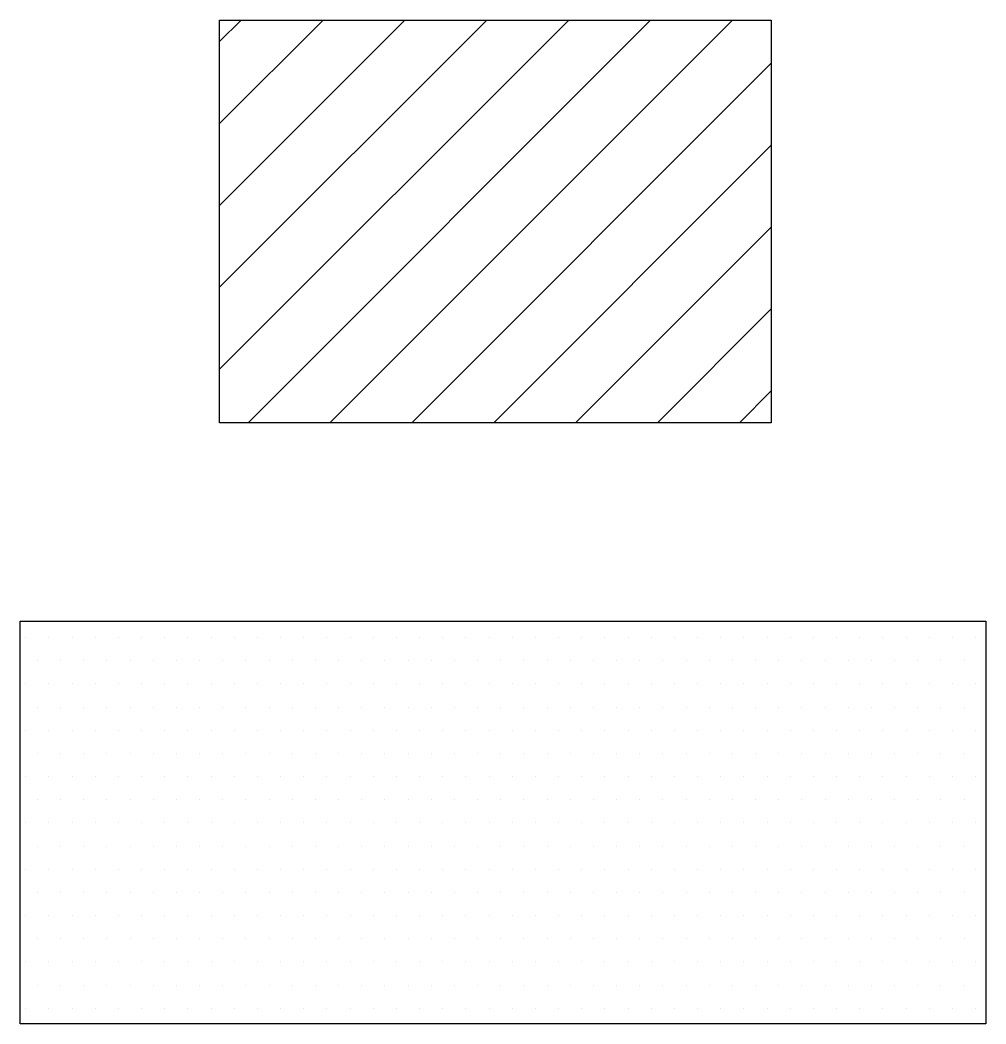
# Model space of a CAD drawing. Header units: inches. Extents: x 47316 to 59086, y 3141 to 11743.
# Drawn here: x 50320.83 to 50341.67, y 11320.53 to 11342.2 of the extents above; entities that cross this region are included whole.
import ezdxf

# ---------------------------------------------------------------- set-up
doc = ezdxf.new("R2010")
doc.units = ezdxf.units.IN
doc.header["$MEASUREMENT"] = 0

msp = doc.modelspace()

# ---------------------------------------------------------------- linework, layer by layer
at = {"color": 0}
for p, q in [((50332.671, 11342.196), (50325.136, 11334.66)), ((50330.904, 11342.196), (50325.136, 11336.428)), ((50329.136, 11342.196), (50325.136, 11338.196)), ((50327.368, 11342.196), (50325.136, 11339.964)), ((50325.6, 11342.196), (50325.136, 11341.731)), ((50325.136, 11333.506), (50325.136, 11342.196)), ((50325.136, 11342.196), (50337.043, 11342.196)), ((50334.439, 11342.196), (50325.749, 11333.506)), ((50336.207, 11342.196), (50327.517, 11333.506)), ((50337.043, 11342.196), (50337.043, 11333.506)), ((50337.043, 11341.264), (50329.285, 11333.506)), ((50337.043, 11339.496), (50331.052, 11333.506)), ((50337.043, 11337.729), (50332.82, 11333.506)), ((50337.043, 11335.961), (50334.588, 11333.506)), ((50337.043, 11334.193), (50336.356, 11333.506)), ((50337.043, 11333.506), (50325.136, 11333.506)), ((50320.83, 11320.529), (50320.83, 11329.219)), ((50320.83, 11329.219), (50341.675, 11329.219)), ((50341.675, 11329.219), (50341.675, 11320.529)), ((50320.953, 11328.869), (50320.953, 11328.869)), ((50321.453, 11328.869), (50321.453, 11328.869)), ((50321.953, 11328.869), (50321.953, 11328.869)), ((50322.453, 11328.869), (50322.453, 11328.869)), ((50322.953, 11328.869), (50322.953, 11328.869)), ((50323.453, 11328.869), (50323.453, 11328.869)), ((50323.953, 11328.869), (50323.953, 11328.869)), ((50324.453, 11328.869), (50324.453, 11328.869)), ((50324.953, 11328.869), (50324.953, 11328.869)), ((50325.453, 11328.869), (50325.453, 11328.869)), ((50325.953, 11328.869), (50325.953, 11328.869)), ((50326.453, 11328.869), (50326.453, 11328.869)), ((50326.953, 11328.869), (50326.953, 11328.869)), ((50327.453, 11328.869), (50327.453, 11328.869)), ((50327.953, 11328.869), (50327.953, 11328.869)), ((50328.453, 11328.869), (50328.453, 11328.869)), ((50328.953, 11328.869), (50328.953, 11328.869)), ((50329.453, 11328.869), (50329.453, 11328.869)), ((50329.953, 11328.869), (50329.953, 11328.869)), ((50330.453, 11328.869), (50330.453, 11328.869)), ((50330.953, 11328.869), (50330.953, 11328.869)), ((50331.453, 11328.869), (50331.453, 11328.869)), ((50331.953, 11328.869), (50331.953, 11328.869)), ((50332.453, 11328.869), (50332.453, 11328.869)), ((50332.953, 11328.869), (50332.953, 11328.869)), ((50333.453, 11328.869), (50333.453, 11328.869)), ((50333.953, 11328.869), (50333.953, 11328.869)), ((50334.453, 11328.869), (50334.453, 11328.869)), ((50334.953, 11328.869), (50334.953, 11328.869)), ((50335.453, 11328.869), (50335.453, 11328.869)), ((50335.953, 11328.869), (50335.953, 11328.869)), ((50336.453, 11328.869), (50336.453, 11328.869)), ((50336.953, 11328.869), (50336.953, 11328.869)), ((50337.453, 11328.869), (50337.453, 11328.869)), ((50337.953, 11328.869), (50337.953, 11328.869)), ((50338.453, 11328.869), (50338.453, 11328.869)), ((50338.953, 11328.869), (50338.953, 11328.869)), ((50339.453, 11328.869), (50339.453, 11328.869)), ((50339.953, 11328.869), (50339.953, 11328.869)), ((50340.453, 11328.869), (50340.453, 11328.869)), ((50340.953, 11328.869), (50340.953, 11328.869)), ((50341.453, 11328.869), (50341.453, 11328.869)), ((50321.203, 11328.369), (50321.203, 11328.369)), ((50321.703, 11328.369), (50321.703, 11328.369)), ((50322.203, 11328.369), (50322.203, 11328.369)), ((50322.703, 11328.369), (50322.703, 11328.369)), ((50323.203, 11328.369), (50323.203, 11328.369)), ((50323.703, 11328.369), (50323.703, 11328.369)), ((50324.203, 11328.369), (50324.203, 11328.369)), ((50324.703, 11328.369), (50324.703, 11328.369)), ((50325.203, 11328.369), (50325.203, 11328.369)), ((50325.703, 11328.369), (50325.703, 11328.369)), ((50326.203, 11328.369), (50326.203, 11328.369)), ((50326.703, 11328.369), (50326.703, 11328.369)), ((50327.203, 11328.369), (50327.203, 11328.369)), ((50327.703, 11328.369), (50327.703, 11328.369)), ((50328.203, 11328.369), (50328.203, 11328.369)), ((50328.703, 11328.369), (50328.703, 11328.369)), ((50329.203, 11328.369), (50329.203, 11328.369)), ((50329.703, 11328.369), (50329.703, 11328.369)), ((50330.203, 11328.369), (50330.203, 11328.369)), ((50330.703, 11328.369), (50330.703, 11328.369)), ((50331.203, 11328.369), (50331.203, 11328.369)), ((50331.703, 11328.369), (50331.703, 11328.369)), ((50332.203, 11328.369), (50332.203, 11328.369)), ((50332.703, 11328.369), (50332.703, 11328.369)), ((50333.203, 11328.369), (50333.203, 11328.369)), ((50333.703, 11328.369), (50333.703, 11328.369)), ((50334.203, 11328.369), (50334.203, 11328.369)), ((50334.703, 11328.369), (50334.703, 11328.369)), ((50335.203, 11328.369), (50335.203, 11328.369)), ((50335.703, 11328.369), (50335.703, 11328.369)), ((50336.203, 11328.369), (50336.203, 11328.369)), ((50336.703, 11328.369), (50336.703, 11328.369)), ((50337.203, 11328.369), (50337.203, 11328.369)), ((50337.703, 11328.369), (50337.703, 11328.369)), ((50338.203, 11328.369), (50338.203, 11328.369)), ((50338.703, 11328.369), (50338.703, 11328.369)), ((50339.203, 11328.369), (50339.203, 11328.369)), ((50339.703, 11328.369), (50339.703, 11328.369)), ((50340.203, 11328.369), (50340.203, 11328.369)), ((50340.703, 11328.369), (50340.703, 11328.369)), ((50341.203, 11328.369), (50341.203, 11328.369)), ((50320.953, 11327.869), (50320.953, 11327.869)), ((50321.453, 11327.869), (50321.453, 11327.869)), ((50321.953, 11327.869), (50321.953, 11327.869)), ((50322.453, 11327.869), (50322.453, 11327.869)), ((50322.953, 11327.869), (50322.953, 11327.869)), ((50323.453, 11327.869), (50323.453, 11327.869)), ((50323.953, 11327.869), (50323.953, 11327.869)), ((50324.453, 11327.869), (50324.453, 11327.869)), ((50324.953, 11327.869), (50324.953, 11327.869)), ((50325.453, 11327.869), (50325.453, 11327.869)), ((50325.953, 11327.869), (50325.953, 11327.869)), ((50326.453, 11327.869), (50326.453, 11327.869)), ((50326.953, 11327.869), (50326.953, 11327.869)), ((50327.453, 11327.869), (50327.453, 11327.869)), ((50327.953, 11327.869), (50327.953, 11327.869)), ((50328.453, 11327.869), (50328.453, 11327.869)), ((50328.953, 11327.869), (50328.953, 11327.869)), ((50329.453, 11327.869), (50329.453, 11327.869)), ((50329.953, 11327.869), (50329.953, 11327.869)), ((50330.453, 11327.869), (50330.453, 11327.869)), ((50330.953, 11327.869), (50330.953, 11327.869)), ((50331.453, 11327.869), (50331.453, 11327.869)), ((50331.953, 11327.869), (50331.953, 11327.869)), ((50332.453, 11327.869), (50332.453, 11327.869)), ((50332.953, 11327.869), (50332.953, 11327.869)), ((50333.453, 11327.869), (50333.453, 11327.869)), ((50333.953, 11327.869), (50333.953, 11327.869)), ((50334.453, 11327.869), (50334.453, 11327.869)), ((50334.953, 11327.869), (50334.953, 11327.869)), ((50335.453, 11327.869), (50335.453, 11327.869)), ((50335.953, 11327.869), (50335.953, 11327.869)), ((50336.453, 11327.869), (50336.453, 11327.869)), ((50336.953, 11327.869), (50336.953, 11327.869)), ((50337.453, 11327.869), (50337.453, 11327.869)), ((50337.953, 11327.869), (50337.953, 11327.869)), ((50338.453, 11327.869), (50338.453, 11327.869)), ((50338.953, 11327.869), (50338.953, 11327.869)), ((50339.453, 11327.869), (50339.453, 11327.869)), ((50339.953, 11327.869), (50339.953, 11327.869)), ((50340.453, 11327.869), (50340.453, 11327.869)), ((50340.953, 11327.869), (50340.953, 11327.869)), ((50341.453, 11327.869), (50341.453, 11327.869)), ((50321.203, 11327.369), (50321.203, 11327.369)), ((50321.703, 11327.369), (50321.703, 11327.369)), ((50322.203, 11327.369), (50322.203, 11327.369)), ((50322.703, 11327.369), (50322.703, 11327.369)), ((50323.203, 11327.369), (50323.203, 11327.369)), ((50323.703, 11327.369), (50323.703, 11327.369)), ((50324.203, 11327.369), (50324.203, 11327.369)), ((50324.703, 11327.369), (50324.703, 11327.369)), ((50325.203, 11327.369), (50325.203, 11327.369)), ((50325.703, 11327.369), (50325.703, 11327.369)), ((50326.203, 11327.369), (50326.203, 11327.369)), ((50326.703, 11327.369), (50326.703, 11327.369)), ((50327.203, 11327.369), (50327.203, 11327.369)), ((50327.703, 11327.369), (50327.703, 11327.369)), ((50328.203, 11327.369), (50328.203, 11327.369)), ((50328.703, 11327.369), (50328.703, 11327.369)), ((50329.203, 11327.369), (50329.203, 11327.369)), ((50329.703, 11327.369), (50329.703, 11327.369)), ((50330.203, 11327.369), (50330.203, 11327.369)), ((50330.703, 11327.369), (50330.703, 11327.369)), ((50331.203, 11327.369), (50331.203, 11327.369)), ((50331.703, 11327.369), (50331.703, 11327.369)), ((50332.203, 11327.369), (50332.203, 11327.369)), ((50332.703, 11327.369), (50332.703, 11327.369)), ((50333.203, 11327.369), (50333.203, 11327.369)), ((50333.703, 11327.369), (50333.703, 11327.369)), ((50334.203, 11327.369), (50334.203, 11327.369)), ((50334.703, 11327.369), (50334.703, 11327.369)), ((50335.203, 11327.369), (50335.203, 11327.369)), ((50335.703, 11327.369), (50335.703, 11327.369)), ((50336.203, 11327.369), (50336.203, 11327.369)), ((50336.703, 11327.369), (50336.703, 11327.369)), ((50337.203, 11327.369), (50337.203, 11327.369)), ((50337.703, 11327.369), (50337.703, 11327.369)), ((50338.203, 11327.369), (50338.203, 11327.369)), ((50338.703, 11327.369), (50338.703, 11327.369)), ((50339.203, 11327.369), (50339.203, 11327.369)), ((50339.703, 11327.369), (50339.703, 11327.369)), ((50340.203, 11327.369), (50340.203, 11327.369)), ((50340.703, 11327.369), (50340.703, 11327.369)), ((50341.203, 11327.369), (50341.203, 11327.369)), ((50320.953, 11326.869), (50320.953, 11326.869)), ((50321.453, 11326.869), (50321.453, 11326.869)), ((50321.953, 11326.869), (50321.953, 11326.869)), ((50322.453, 11326.869), (50322.453, 11326.869)), ((50322.953, 11326.869), (50322.953, 11326.869)), ((50323.453, 11326.869), (50323.453, 11326.869)), ((50323.953, 11326.869), (50323.953, 11326.869)), ((50324.453, 11326.869), (50324.453, 11326.869)), ((50324.953, 11326.869), (50324.953, 11326.869)), ((50325.453, 11326.869), (50325.453, 11326.869)), ((50325.953, 11326.869), (50325.953, 11326.869)), ((50326.453, 11326.869), (50326.453, 11326.869)), ((50326.953, 11326.869), (50326.953, 11326.869)), ((50327.453, 11326.869), (50327.453, 11326.869)), ((50327.953, 11326.869), (50327.953, 11326.869)), ((50328.453, 11326.869), (50328.453, 11326.869)), ((50328.953, 11326.869), (50328.953, 11326.869)), ((50329.453, 11326.869), (50329.453, 11326.869)), ((50329.953, 11326.869), (50329.953, 11326.869)), ((50330.453, 11326.869), (50330.453, 11326.869)), ((50330.953, 11326.869), (50330.953, 11326.869)), ((50331.453, 11326.869), (50331.453, 11326.869)), ((50331.953, 11326.869), (50331.953, 11326.869)), ((50332.453, 11326.869), (50332.453, 11326.869)), ((50332.953, 11326.869), (50332.953, 11326.869)), ((50333.453, 11326.869), (50333.453, 11326.869)), ((50333.953, 11326.869), (50333.953, 11326.869)), ((50334.453, 11326.869), (50334.453, 11326.869)), ((50334.953, 11326.869), (50334.953, 11326.869)), ((50335.453, 11326.869), (50335.453, 11326.869)), ((50335.953, 11326.869), (50335.953, 11326.869)), ((50336.453, 11326.869), (50336.453, 11326.869)), ((50336.953, 11326.869), (50336.953, 11326.869)), ((50337.453, 11326.869), (50337.453, 11326.869)), ((50337.953, 11326.869), (50337.953, 11326.869)), ((50338.453, 11326.869), (50338.453, 11326.869)), ((50338.953, 11326.869), (50338.953, 11326.869)), ((50339.453, 11326.869), (50339.453, 11326.869)), ((50339.953, 11326.869), (50339.953, 11326.869)), ((50340.453, 11326.869), (50340.453, 11326.869)), ((50340.953, 11326.869), (50340.953, 11326.869)), ((50341.453, 11326.869), (50341.453, 11326.869)), ((50321.203, 11326.369), (50321.203, 11326.369)), ((50321.703, 11326.369), (50321.703, 11326.369)), ((50322.203, 11326.369), (50322.203, 11326.369)), ((50322.703, 11326.369), (50322.703, 11326.369)), ((50323.203, 11326.369), (50323.203, 11326.369)), ((50323.703, 11326.369), (50323.703, 11326.369)), ((50324.203, 11326.369), (50324.203, 11326.369)), ((50324.703, 11326.369), (50324.703, 11326.369)), ((50325.203, 11326.369), (50325.203, 11326.369)), ((50325.703, 11326.369), (50325.703, 11326.369)), ((50326.203, 11326.369), (50326.203, 11326.369)), ((50326.703, 11326.369), (50326.703, 11326.369)), ((50327.203, 11326.369), (50327.203, 11326.369)), ((50327.703, 11326.369), (50327.703, 11326.369)), ((50328.203, 11326.369), (50328.203, 11326.369)), ((50328.703, 11326.369), (50328.703, 11326.369)), ((50329.203, 11326.369), (50329.203, 11326.369)), ((50329.703, 11326.369), (50329.703, 11326.369)), ((50330.203, 11326.369), (50330.203, 11326.369)), ((50330.703, 11326.369), (50330.703, 11326.369)), ((50331.203, 11326.369), (50331.203, 11326.369)), ((50331.703, 11326.369), (50331.703, 11326.369)), ((50332.203, 11326.369), (50332.203, 11326.369)), ((50332.703, 11326.369), (50332.703, 11326.369)), ((50333.203, 11326.369), (50333.203, 11326.369)), ((50333.703, 11326.369), (50333.703, 11326.369)), ((50334.203, 11326.369), (50334.203, 11326.369)), ((50334.703, 11326.369), (50334.703, 11326.369)), ((50335.203, 11326.369), (50335.203, 11326.369)), ((50335.703, 11326.369), (50335.703, 11326.369)), ((50336.203, 11326.369), (50336.203, 11326.369)), ((50336.703, 11326.369), (50336.703, 11326.369)), ((50337.203, 11326.369), (50337.203, 11326.369)), ((50337.703, 11326.369), (50337.703, 11326.369)), ((50338.203, 11326.369), (50338.203, 11326.369)), ((50338.703, 11326.369), (50338.703, 11326.369)), ((50339.203, 11326.369), (50339.203, 11326.369)), ((50339.703, 11326.369), (50339.703, 11326.369)), ((50340.203, 11326.369), (50340.203, 11326.369)), ((50340.703, 11326.369), (50340.703, 11326.369)), ((50341.203, 11326.369), (50341.203, 11326.369)), ((50320.953, 11325.869), (50320.953, 11325.869)), ((50321.453, 11325.869), (50321.453, 11325.869)), ((50321.953, 11325.869), (50321.953, 11325.869)), ((50322.453, 11325.869), (50322.453, 11325.869)), ((50322.953, 11325.869), (50322.953, 11325.869)), ((50323.453, 11325.869), (50323.453, 11325.869)), ((50323.953, 11325.869), (50323.953, 11325.869)), ((50324.453, 11325.869), (50324.453, 11325.869)), ((50324.953, 11325.869), (50324.953, 11325.869)), ((50325.453, 11325.869), (50325.453, 11325.869)), ((50325.953, 11325.869), (50325.953, 11325.869)), ((50326.453, 11325.869), (50326.453, 11325.869)), ((50326.953, 11325.869), (50326.953, 11325.869)), ((50327.453, 11325.869), (50327.453, 11325.869)), ((50327.953, 11325.869), (50327.953, 11325.869)), ((50328.453, 11325.869), (50328.453, 11325.869)), ((50328.953, 11325.869), (50328.953, 11325.869)), ((50329.453, 11325.869), (50329.453, 11325.869)), ((50329.953, 11325.869), (50329.953, 11325.869)), ((50330.453, 11325.869), (50330.453, 11325.869)), ((50330.953, 11325.869), (50330.953, 11325.869)), ((50331.453, 11325.869), (50331.453, 11325.869)), ((50331.953, 11325.869), (50331.953, 11325.869)), ((50332.453, 11325.869), (50332.453, 11325.869)), ((50332.953, 11325.869), (50332.953, 11325.869)), ((50333.453, 11325.869), (50333.453, 11325.869)), ((50333.953, 11325.869), (50333.953, 11325.869)), ((50334.453, 11325.869), (50334.453, 11325.869)), ((50334.953, 11325.869), (50334.953, 11325.869)), ((50335.453, 11325.869), (50335.453, 11325.869)), ((50335.953, 11325.869), (50335.953, 11325.869)), ((50336.453, 11325.869), (50336.453, 11325.869)), ((50336.953, 11325.869), (50336.953, 11325.869)), ((50337.453, 11325.869), (50337.453, 11325.869)), ((50337.953, 11325.869), (50337.953, 11325.869)), ((50338.453, 11325.869), (50338.453, 11325.869)), ((50338.953, 11325.869), (50338.953, 11325.869)), ((50339.453, 11325.869), (50339.453, 11325.869)), ((50339.953, 11325.869), (50339.953, 11325.869)), ((50340.453, 11325.869), (50340.453, 11325.869)), ((50340.953, 11325.869), (50340.953, 11325.869)), ((50341.453, 11325.869), (50341.453, 11325.869)), ((50321.203, 11325.369), (50321.203, 11325.369)), ((50321.703, 11325.369), (50321.703, 11325.369)), ((50322.203, 11325.369), (50322.203, 11325.369)), ((50322.703, 11325.369), (50322.703, 11325.369)), ((50323.203, 11325.369), (50323.203, 11325.369)), ((50323.703, 11325.369), (50323.703, 11325.369)), ((50324.203, 11325.369), (50324.203, 11325.369)), ((50324.703, 11325.369), (50324.703, 11325.369)), ((50325.203, 11325.369), (50325.203, 11325.369)), ((50325.703, 11325.369), (50325.703, 11325.369)), ((50326.203, 11325.369), (50326.203, 11325.369)), ((50326.703, 11325.369), (50326.703, 11325.369)), ((50327.203, 11325.369), (50327.203, 11325.369)), ((50327.703, 11325.369), (50327.703, 11325.369)), ((50328.203, 11325.369), (50328.203, 11325.369)), ((50328.703, 11325.369), (50328.703, 11325.369)), ((50329.203, 11325.369), (50329.203, 11325.369)), ((50329.703, 11325.369), (50329.703, 11325.369)), ((50330.203, 11325.369), (50330.203, 11325.369)), ((50330.703, 11325.369), (50330.703, 11325.369)), ((50331.203, 11325.369), (50331.203, 11325.369)), ((50331.703, 11325.369), (50331.703, 11325.369)), ((50332.203, 11325.369), (50332.203, 11325.369)), ((50332.703, 11325.369), (50332.703, 11325.369)), ((50333.203, 11325.369), (50333.203, 11325.369)), ((50333.703, 11325.369), (50333.703, 11325.369)), ((50334.203, 11325.369), (50334.203, 11325.369)), ((50334.703, 11325.369), (50334.703, 11325.369)), ((50335.203, 11325.369), (50335.203, 11325.369)), ((50335.703, 11325.369), (50335.703, 11325.369)), ((50336.203, 11325.369), (50336.203, 11325.369)), ((50336.703, 11325.369), (50336.703, 11325.369)), ((50337.203, 11325.369), (50337.203, 11325.369)), ((50337.703, 11325.369), (50337.703, 11325.369)), ((50338.203, 11325.369), (50338.203, 11325.369)), ((50338.703, 11325.369), (50338.703, 11325.369)), ((50339.203, 11325.369), (50339.203, 11325.369)), ((50339.703, 11325.369), (50339.703, 11325.369)), ((50340.203, 11325.369), (50340.203, 11325.369)), ((50340.703, 11325.369), (50340.703, 11325.369)), ((50341.203, 11325.369), (50341.203, 11325.369)), ((50320.953, 11324.869), (50320.953, 11324.869)), ((50321.453, 11324.869), (50321.453, 11324.869)), ((50321.953, 11324.869), (50321.953, 11324.869)), ((50322.453, 11324.869), (50322.453, 11324.869)), ((50322.953, 11324.869), (50322.953, 11324.869)), ((50323.453, 11324.869), (50323.453, 11324.869)), ((50323.953, 11324.869), (50323.953, 11324.869)), ((50324.453, 11324.869), (50324.453, 11324.869)), ((50324.953, 11324.869), (50324.953, 11324.869)), ((50325.453, 11324.869), (50325.453, 11324.869)), ((50325.953, 11324.869), (50325.953, 11324.869)), ((50326.453, 11324.869), (50326.453, 11324.869)), ((50326.953, 11324.869), (50326.953, 11324.869)), ((50327.453, 11324.869), (50327.453, 11324.869)), ((50327.953, 11324.869), (50327.953, 11324.869)), ((50328.453, 11324.869), (50328.453, 11324.869)), ((50328.953, 11324.869), (50328.953, 11324.869)), ((50329.453, 11324.869), (50329.453, 11324.869)), ((50329.953, 11324.869), (50329.953, 11324.869)), ((50330.453, 11324.869), (50330.453, 11324.869)), ((50330.953, 11324.869), (50330.953, 11324.869)), ((50331.453, 11324.869), (50331.453, 11324.869)), ((50331.953, 11324.869), (50331.953, 11324.869)), ((50332.453, 11324.869), (50332.453, 11324.869)), ((50332.953, 11324.869), (50332.953, 11324.869)), ((50333.453, 11324.869), (50333.453, 11324.869)), ((50333.953, 11324.869), (50333.953, 11324.869)), ((50334.453, 11324.869), (50334.453, 11324.869)), ((50334.953, 11324.869), (50334.953, 11324.869)), ((50335.453, 11324.869), (50335.453, 11324.869)), ((50335.953, 11324.869), (50335.953, 11324.869)), ((50336.453, 11324.869), (50336.453, 11324.869)), ((50336.953, 11324.869), (50336.953, 11324.869)), ((50337.453, 11324.869), (50337.453, 11324.869)), ((50337.953, 11324.869), (50337.953, 11324.869)), ((50338.453, 11324.869), (50338.453, 11324.869)), ((50338.953, 11324.869), (50338.953, 11324.869)), ((50339.453, 11324.869), (50339.453, 11324.869)), ((50339.953, 11324.869), (50339.953, 11324.869)), ((50340.453, 11324.869), (50340.453, 11324.869)), ((50340.953, 11324.869), (50340.953, 11324.869)), ((50341.453, 11324.869), (50341.453, 11324.869)), ((50321.203, 11324.369), (50321.203, 11324.369)), ((50321.703, 11324.369), (50321.703, 11324.369)), ((50322.203, 11324.369), (50322.203, 11324.369)), ((50322.703, 11324.369), (50322.703, 11324.369)), ((50323.203, 11324.369), (50323.203, 11324.369)), ((50323.703, 11324.369), (50323.703, 11324.369)), ((50324.203, 11324.369), (50324.203, 11324.369)), ((50324.703, 11324.369), (50324.703, 11324.369)), ((50325.203, 11324.369), (50325.203, 11324.369)), ((50325.703, 11324.369), (50325.703, 11324.369)), ((50326.203, 11324.369), (50326.203, 11324.369)), ((50326.703, 11324.369), (50326.703, 11324.369)), ((50327.203, 11324.369), (50327.203, 11324.369)), ((50327.703, 11324.369), (50327.703, 11324.369)), ((50328.203, 11324.369), (50328.203, 11324.369)), ((50328.703, 11324.369), (50328.703, 11324.369)), ((50329.203, 11324.369), (50329.203, 11324.369)), ((50329.703, 11324.369), (50329.703, 11324.369)), ((50330.203, 11324.369), (50330.203, 11324.369)), ((50330.703, 11324.369), (50330.703, 11324.369)), ((50331.203, 11324.369), (50331.203, 11324.369)), ((50331.703, 11324.369), (50331.703, 11324.369)), ((50332.203, 11324.369), (50332.203, 11324.369)), ((50332.703, 11324.369), (50332.703, 11324.369)), ((50333.203, 11324.369), (50333.203, 11324.369)), ((50333.703, 11324.369), (50333.703, 11324.369)), ((50334.203, 11324.369), (50334.203, 11324.369)), ((50334.703, 11324.369), (50334.703, 11324.369)), ((50335.203, 11324.369), (50335.203, 11324.369)), ((50335.703, 11324.369), (50335.703, 11324.369)), ((50336.203, 11324.369), (50336.203, 11324.369)), ((50336.703, 11324.369), (50336.703, 11324.369)), ((50337.203, 11324.369), (50337.203, 11324.369)), ((50337.703, 11324.369), (50337.703, 11324.369)), ((50338.203, 11324.369), (50338.203, 11324.369)), ((50338.703, 11324.369), (50338.703, 11324.369)), ((50339.203, 11324.369), (50339.203, 11324.369)), ((50339.703, 11324.369), (50339.703, 11324.369)), ((50340.203, 11324.369), (50340.203, 11324.369)), ((50340.703, 11324.369), (50340.703, 11324.369)), ((50341.203, 11324.369), (50341.203, 11324.369)), ((50320.953, 11323.869), (50320.953, 11323.869)), ((50321.453, 11323.869), (50321.453, 11323.869)), ((50321.953, 11323.869), (50321.953, 11323.869)), ((50322.453, 11323.869), (50322.453, 11323.869)), ((50322.953, 11323.869), (50322.953, 11323.869)), ((50323.453, 11323.869), (50323.453, 11323.869)), ((50323.953, 11323.869), (50323.953, 11323.869)), ((50324.453, 11323.869), (50324.453, 11323.869)), ((50324.953, 11323.869), (50324.953, 11323.869)), ((50325.453, 11323.869), (50325.453, 11323.869)), ((50325.953, 11323.869), (50325.953, 11323.869)), ((50326.453, 11323.869), (50326.453, 11323.869)), ((50326.953, 11323.869), (50326.953, 11323.869)), ((50327.453, 11323.869), (50327.453, 11323.869)), ((50327.953, 11323.869), (50327.953, 11323.869)), ((50328.453, 11323.869), (50328.453, 11323.869)), ((50328.953, 11323.869), (50328.953, 11323.869)), ((50329.453, 11323.869), (50329.453, 11323.869)), ((50329.953, 11323.869), (50329.953, 11323.869)), ((50330.453, 11323.869), (50330.453, 11323.869)), ((50330.953, 11323.869), (50330.953, 11323.869)), ((50331.453, 11323.869), (50331.453, 11323.869)), ((50331.953, 11323.869), (50331.953, 11323.869)), ((50332.453, 11323.869), (50332.453, 11323.869)), ((50332.953, 11323.869), (50332.953, 11323.869)), ((50333.453, 11323.869), (50333.453, 11323.869)), ((50333.953, 11323.869), (50333.953, 11323.869)), ((50334.453, 11323.869), (50334.453, 11323.869)), ((50334.953, 11323.869), (50334.953, 11323.869)), ((50335.453, 11323.869), (50335.453, 11323.869)), ((50335.953, 11323.869), (50335.953, 11323.869)), ((50336.453, 11323.869), (50336.453, 11323.869)), ((50336.953, 11323.869), (50336.953, 11323.869)), ((50337.453, 11323.869), (50337.453, 11323.869)), ((50337.953, 11323.869), (50337.953, 11323.869)), ((50338.453, 11323.869), (50338.453, 11323.869)), ((50338.953, 11323.869), (50338.953, 11323.869)), ((50339.453, 11323.869), (50339.453, 11323.869)), ((50339.953, 11323.869), (50339.953, 11323.869)), ((50340.453, 11323.869), (50340.453, 11323.869)), ((50340.953, 11323.869), (50340.953, 11323.869)), ((50341.453, 11323.869), (50341.453, 11323.869)), ((50321.203, 11323.369), (50321.203, 11323.369)), ((50321.703, 11323.369), (50321.703, 11323.369)), ((50322.203, 11323.369), (50322.203, 11323.369)), ((50322.703, 11323.369), (50322.703, 11323.369)), ((50323.203, 11323.369), (50323.203, 11323.369)), ((50323.703, 11323.369), (50323.703, 11323.369)), ((50324.203, 11323.369), (50324.203, 11323.369)), ((50324.703, 11323.369), (50324.703, 11323.369)), ((50325.203, 11323.369), (50325.203, 11323.369)), ((50325.703, 11323.369), (50325.703, 11323.369)), ((50326.203, 11323.369), (50326.203, 11323.369)), ((50326.703, 11323.369), (50326.703, 11323.369)), ((50327.203, 11323.369), (50327.203, 11323.369)), ((50327.703, 11323.369), (50327.703, 11323.369)), ((50328.203, 11323.369), (50328.203, 11323.369)), ((50328.703, 11323.369), (50328.703, 11323.369)), ((50329.203, 11323.369), (50329.203, 11323.369)), ((50329.703, 11323.369), (50329.703, 11323.369)), ((50330.203, 11323.369), (50330.203, 11323.369)), ((50330.703, 11323.369), (50330.703, 11323.369)), ((50331.203, 11323.369), (50331.203, 11323.369)), ((50331.703, 11323.369), (50331.703, 11323.369)), ((50332.203, 11323.369), (50332.203, 11323.369)), ((50332.703, 11323.369), (50332.703, 11323.369)), ((50333.203, 11323.369), (50333.203, 11323.369)), ((50333.703, 11323.369), (50333.703, 11323.369)), ((50334.203, 11323.369), (50334.203, 11323.369)), ((50334.703, 11323.369), (50334.703, 11323.369)), ((50335.203, 11323.369), (50335.203, 11323.369)), ((50335.703, 11323.369), (50335.703, 11323.369)), ((50336.203, 11323.369), (50336.203, 11323.369)), ((50336.703, 11323.369), (50336.703, 11323.369)), ((50337.203, 11323.369), (50337.203, 11323.369)), ((50337.703, 11323.369), (50337.703, 11323.369)), ((50338.203, 11323.369), (50338.203, 11323.369)), ((50338.703, 11323.369), (50338.703, 11323.369)), ((50339.203, 11323.369), (50339.203, 11323.369)), ((50339.703, 11323.369), (50339.703, 11323.369)), ((50340.203, 11323.369), (50340.203, 11323.369)), ((50340.703, 11323.369), (50340.703, 11323.369)), ((50341.203, 11323.369), (50341.203, 11323.369)), ((50320.953, 11322.869), (50320.953, 11322.869)), ((50321.453, 11322.869), (50321.453, 11322.869)), ((50321.953, 11322.869), (50321.953, 11322.869)), ((50322.453, 11322.869), (50322.453, 11322.869)), ((50322.953, 11322.869), (50322.953, 11322.869)), ((50323.453, 11322.869), (50323.453, 11322.869)), ((50323.953, 11322.869), (50323.953, 11322.869)), ((50324.453, 11322.869), (50324.453, 11322.869)), ((50324.953, 11322.869), (50324.953, 11322.869)), ((50325.453, 11322.869), (50325.453, 11322.869)), ((50325.953, 11322.869), (50325.953, 11322.869)), ((50326.453, 11322.869), (50326.453, 11322.869)), ((50326.953, 11322.869), (50326.953, 11322.869)), ((50327.453, 11322.869), (50327.453, 11322.869)), ((50327.953, 11322.869), (50327.953, 11322.869)), ((50328.453, 11322.869), (50328.453, 11322.869)), ((50328.953, 11322.869), (50328.953, 11322.869)), ((50329.453, 11322.869), (50329.453, 11322.869)), ((50329.953, 11322.869), (50329.953, 11322.869)), ((50330.453, 11322.869), (50330.453, 11322.869)), ((50330.953, 11322.869), (50330.953, 11322.869)), ((50331.453, 11322.869), (50331.453, 11322.869)), ((50331.953, 11322.869), (50331.953, 11322.869)), ((50332.453, 11322.869), (50332.453, 11322.869)), ((50332.953, 11322.869), (50332.953, 11322.869)), ((50333.453, 11322.869), (50333.453, 11322.869)), ((50333.953, 11322.869), (50333.953, 11322.869)), ((50334.453, 11322.869), (50334.453, 11322.869)), ((50334.953, 11322.869), (50334.953, 11322.869)), ((50335.453, 11322.869), (50335.453, 11322.869)), ((50335.953, 11322.869), (50335.953, 11322.869)), ((50336.453, 11322.869), (50336.453, 11322.869)), ((50336.953, 11322.869), (50336.953, 11322.869)), ((50337.453, 11322.869), (50337.453, 11322.869)), ((50337.953, 11322.869), (50337.953, 11322.869)), ((50338.453, 11322.869), (50338.453, 11322.869)), ((50338.953, 11322.869), (50338.953, 11322.869)), ((50339.453, 11322.869), (50339.453, 11322.869)), ((50339.953, 11322.869), (50339.953, 11322.869)), ((50340.453, 11322.869), (50340.453, 11322.869)), ((50340.953, 11322.869), (50340.953, 11322.869)), ((50341.453, 11322.869), (50341.453, 11322.869)), ((50321.203, 11322.369), (50321.203, 11322.369)), ((50321.703, 11322.369), (50321.703, 11322.369)), ((50322.203, 11322.369), (50322.203, 11322.369)), ((50322.703, 11322.369), (50322.703, 11322.369)), ((50323.203, 11322.369), (50323.203, 11322.369)), ((50323.703, 11322.369), (50323.703, 11322.369)), ((50324.203, 11322.369), (50324.203, 11322.369)), ((50324.703, 11322.369), (50324.703, 11322.369)), ((50325.203, 11322.369), (50325.203, 11322.369)), ((50325.703, 11322.369), (50325.703, 11322.369)), ((50326.203, 11322.369), (50326.203, 11322.369)), ((50326.703, 11322.369), (50326.703, 11322.369)), ((50327.203, 11322.369), (50327.203, 11322.369)), ((50327.703, 11322.369), (50327.703, 11322.369)), ((50328.203, 11322.369), (50328.203, 11322.369)), ((50328.703, 11322.369), (50328.703, 11322.369)), ((50329.203, 11322.369), (50329.203, 11322.369)), ((50329.703, 11322.369), (50329.703, 11322.369)), ((50330.203, 11322.369), (50330.203, 11322.369)), ((50330.703, 11322.369), (50330.703, 11322.369)), ((50331.203, 11322.369), (50331.203, 11322.369)), ((50331.703, 11322.369), (50331.703, 11322.369)), ((50332.203, 11322.369), (50332.203, 11322.369)), ((50332.703, 11322.369), (50332.703, 11322.369)), ((50333.203, 11322.369), (50333.203, 11322.369)), ((50333.703, 11322.369), (50333.703, 11322.369)), ((50334.203, 11322.369), (50334.203, 11322.369)), ((50334.703, 11322.369), (50334.703, 11322.369)), ((50335.203, 11322.369), (50335.203, 11322.369)), ((50335.703, 11322.369), (50335.703, 11322.369)), ((50336.203, 11322.369), (50336.203, 11322.369)), ((50336.703, 11322.369), (50336.703, 11322.369)), ((50337.203, 11322.369), (50337.203, 11322.369)), ((50337.703, 11322.369), (50337.703, 11322.369)), ((50338.203, 11322.369), (50338.203, 11322.369)), ((50338.703, 11322.369), (50338.703, 11322.369)), ((50339.203, 11322.369), (50339.203, 11322.369)), ((50339.703, 11322.369), (50339.703, 11322.369)), ((50340.203, 11322.369), (50340.203, 11322.369)), ((50340.703, 11322.369), (50340.703, 11322.369)), ((50341.203, 11322.369), (50341.203, 11322.369)), ((50320.953, 11321.869), (50320.953, 11321.869)), ((50321.453, 11321.869), (50321.453, 11321.869)), ((50321.953, 11321.869), (50321.953, 11321.869)), ((50322.453, 11321.869), (50322.453, 11321.869)), ((50322.953, 11321.869), (50322.953, 11321.869)), ((50323.453, 11321.869), (50323.453, 11321.869)), ((50323.953, 11321.869), (50323.953, 11321.869)), ((50324.453, 11321.869), (50324.453, 11321.869)), ((50324.953, 11321.869), (50324.953, 11321.869)), ((50325.453, 11321.869), (50325.453, 11321.869)), ((50325.953, 11321.869), (50325.953, 11321.869)), ((50326.453, 11321.869), (50326.453, 11321.869)), ((50326.953, 11321.869), (50326.953, 11321.869)), ((50327.453, 11321.869), (50327.453, 11321.869)), ((50327.953, 11321.869), (50327.953, 11321.869)), ((50328.453, 11321.869), (50328.453, 11321.869)), ((50328.953, 11321.869), (50328.953, 11321.869)), ((50329.453, 11321.869), (50329.453, 11321.869)), ((50329.953, 11321.869), (50329.953, 11321.869)), ((50330.453, 11321.869), (50330.453, 11321.869)), ((50330.953, 11321.869), (50330.953, 11321.869)), ((50331.453, 11321.869), (50331.453, 11321.869)), ((50331.953, 11321.869), (50331.953, 11321.869)), ((50332.453, 11321.869), (50332.453, 11321.869)), ((50332.953, 11321.869), (50332.953, 11321.869)), ((50333.453, 11321.869), (50333.453, 11321.869)), ((50333.953, 11321.869), (50333.953, 11321.869)), ((50334.453, 11321.869), (50334.453, 11321.869)), ((50334.953, 11321.869), (50334.953, 11321.869)), ((50335.453, 11321.869), (50335.453, 11321.869)), ((50335.953, 11321.869), (50335.953, 11321.869)), ((50336.453, 11321.869), (50336.453, 11321.869)), ((50336.953, 11321.869), (50336.953, 11321.869)), ((50337.453, 11321.869), (50337.453, 11321.869)), ((50337.953, 11321.869), (50337.953, 11321.869)), ((50338.453, 11321.869), (50338.453, 11321.869)), ((50338.953, 11321.869), (50338.953, 11321.869)), ((50339.453, 11321.869), (50339.453, 11321.869)), ((50339.953, 11321.869), (50339.953, 11321.869)), ((50340.453, 11321.869), (50340.453, 11321.869)), ((50340.953, 11321.869), (50340.953, 11321.869)), ((50341.453, 11321.869), (50341.453, 11321.869)), ((50321.203, 11321.369), (50321.203, 11321.369)), ((50321.703, 11321.369), (50321.703, 11321.369)), ((50322.203, 11321.369), (50322.203, 11321.369)), ((50322.703, 11321.369), (50322.703, 11321.369)), ((50323.203, 11321.369), (50323.203, 11321.369)), ((50323.703, 11321.369), (50323.703, 11321.369)), ((50324.203, 11321.369), (50324.203, 11321.369)), ((50324.703, 11321.369), (50324.703, 11321.369)), ((50325.203, 11321.369), (50325.203, 11321.369)), ((50325.703, 11321.369), (50325.703, 11321.369)), ((50326.203, 11321.369), (50326.203, 11321.369)), ((50326.703, 11321.369), (50326.703, 11321.369)), ((50327.203, 11321.369), (50327.203, 11321.369)), ((50327.703, 11321.369), (50327.703, 11321.369)), ((50328.203, 11321.369), (50328.203, 11321.369)), ((50328.703, 11321.369), (50328.703, 11321.369)), ((50329.203, 11321.369), (50329.203, 11321.369)), ((50329.703, 11321.369), (50329.703, 11321.369)), ((50330.203, 11321.369), (50330.203, 11321.369)), ((50330.703, 11321.369), (50330.703, 11321.369)), ((50331.203, 11321.369), (50331.203, 11321.369)), ((50331.703, 11321.369), (50331.703, 11321.369)), ((50332.203, 11321.369), (50332.203, 11321.369)), ((50332.703, 11321.369), (50332.703, 11321.369)), ((50333.203, 11321.369), (50333.203, 11321.369)), ((50333.703, 11321.369), (50333.703, 11321.369)), ((50334.203, 11321.369), (50334.203, 11321.369)), ((50334.703, 11321.369), (50334.703, 11321.369)), ((50335.203, 11321.369), (50335.203, 11321.369)), ((50335.703, 11321.369), (50335.703, 11321.369)), ((50336.203, 11321.369), (50336.203, 11321.369)), ((50336.703, 11321.369), (50336.703, 11321.369)), ((50337.203, 11321.369), (50337.203, 11321.369)), ((50337.703, 11321.369), (50337.703, 11321.369)), ((50338.203, 11321.369), (50338.203, 11321.369)), ((50338.703, 11321.369), (50338.703, 11321.369)), ((50339.203, 11321.369), (50339.203, 11321.369)), ((50339.703, 11321.369), (50339.703, 11321.369)), ((50340.203, 11321.369), (50340.203, 11321.369)), ((50340.703, 11321.369), (50340.703, 11321.369)), ((50341.203, 11321.369), (50341.203, 11321.369)), ((50320.953, 11320.869), (50320.953, 11320.869)), ((50321.453, 11320.869), (50321.453, 11320.869)), ((50321.953, 11320.869), (50321.953, 11320.869)), ((50322.453, 11320.869), (50322.453, 11320.869)), ((50322.953, 11320.869), (50322.953, 11320.869)), ((50323.453, 11320.869), (50323.453, 11320.869)), ((50323.953, 11320.869), (50323.953, 11320.869)), ((50324.453, 11320.869), (50324.453, 11320.869)), ((50324.953, 11320.869), (50324.953, 11320.869)), ((50325.453, 11320.869), (50325.453, 11320.869)), ((50325.953, 11320.869), (50325.953, 11320.869)), ((50326.453, 11320.869), (50326.453, 11320.869)), ((50326.953, 11320.869), (50326.953, 11320.869)), ((50327.453, 11320.869), (50327.453, 11320.869)), ((50327.953, 11320.869), (50327.953, 11320.869)), ((50328.453, 11320.869), (50328.453, 11320.869)), ((50328.953, 11320.869), (50328.953, 11320.869)), ((50329.453, 11320.869), (50329.453, 11320.869)), ((50329.953, 11320.869), (50329.953, 11320.869)), ((50330.453, 11320.869), (50330.453, 11320.869)), ((50330.953, 11320.869), (50330.953, 11320.869)), ((50331.453, 11320.869), (50331.453, 11320.869)), ((50331.953, 11320.869), (50331.953, 11320.869)), ((50332.453, 11320.869), (50332.453, 11320.869)), ((50332.953, 11320.869), (50332.953, 11320.869)), ((50333.453, 11320.869), (50333.453, 11320.869)), ((50333.953, 11320.869), (50333.953, 11320.869)), ((50334.453, 11320.869), (50334.453, 11320.869)), ((50334.953, 11320.869), (50334.953, 11320.869)), ((50335.453, 11320.869), (50335.453, 11320.869)), ((50335.953, 11320.869), (50335.953, 11320.869)), ((50336.453, 11320.869), (50336.453, 11320.869)), ((50336.953, 11320.869), (50336.953, 11320.869)), ((50337.453, 11320.869), (50337.453, 11320.869)), ((50337.953, 11320.869), (50337.953, 11320.869)), ((50338.453, 11320.869), (50338.453, 11320.869)), ((50338.953, 11320.869), (50338.953, 11320.869)), ((50339.453, 11320.869), (50339.453, 11320.869)), ((50339.953, 11320.869), (50339.953, 11320.869)), ((50340.453, 11320.869), (50340.453, 11320.869)), ((50340.953, 11320.869), (50340.953, 11320.869)), ((50341.453, 11320.869), (50341.453, 11320.869)), ((50341.675, 11320.529), (50320.83, 11320.529))]:
    msp.add_line(p, q, dxfattribs=at)

doc.saveas('drawing.dxf')
